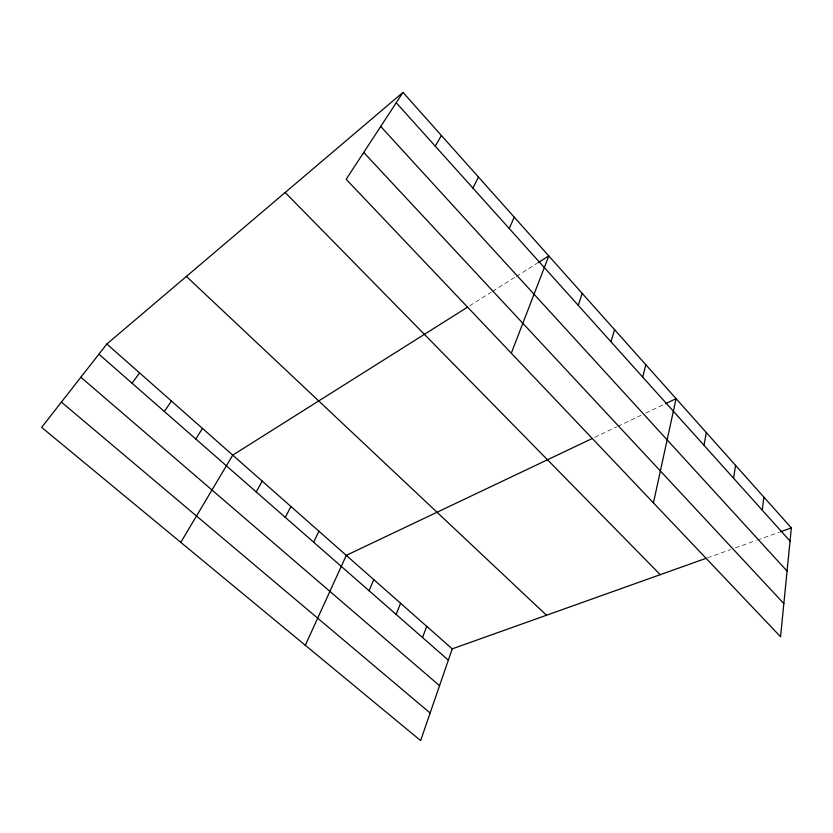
<?xml version="1.0" encoding="UTF-8"?>
<svg xmlns="http://www.w3.org/2000/svg" width="833" height="833" viewBox="0 0 833 833"><rect width="100%" height="100%" fill="white"/><g stroke="black" fill="none" stroke-linecap="round" stroke-linejoin="round"><path stroke-width="0.62" stroke-dasharray="4.17 3.12" d="M469.687 305.805L491.47 292.081M492.563 291.394L515.335 277.035M516.418 276.358L536.931 263.426M594.658 437.367L616.628 426.923M617.794 426.381L641.025 415.334M645.7 413.116L664.411 404.234M707.477 557.829L730.499 549.624M735.352 547.895L756.01 540.523M757.228 540.096L779.167 532.266"/><path stroke-width="1.25" d="M791.35 527.924L780.552 636.745L346.164 179.282L402.985 92.411L791.35 527.924L780.386 531.839M762.257 510.16L763.882 497.124M733.581 478.236L735.549 465.355M703.968 445.27L706.301 432.556M653.436 502.893L676.094 398.674L665.577 403.672M642.691 377.068L645.814 364.719M610.995 341.78L614.546 329.649M578.217 305.305L582.225 293.414M706.269 558.266L452.225 648.855L420.634 740.589L41.65 427.381L106.843 344.019L402.985 92.411M422.56 637.568L426.704 626.333M511.306 353.202L548.812 255.939L538.014 262.749M396.133 614.431L400.569 603.259M369.05 590.722L373.767 579.612M509.244 228.534L514.242 217.174M305.315 645.294L346.299 555.361L592.346 438.46M313.625 542.189L318.966 531.235M472.915 188.091L478.465 177.044M285.282 517.376L290.946 506.506M256.21 491.918L262.208 481.151M435.263 146.181L441.396 135.487M180.792 542.377L232.74 455.13L467.511 307.179M195.776 439.001L202.492 428.443M164.34 411.481L171.452 401.048M132.062 383.211L139.58 372.913M61.413 402.11L430.13 712.996M80.853 377.245L439.543 685.674M98.898 354.171L448.341 660.142M106.843 344.019L452.225 648.855M186.384 276.431L546.49 615.243M285.178 192.496L660.257 574.676M363.729 152.429L783.843 603.571M380.723 126.449L787.07 571.094M396.237 102.74L790.048 541.096"/></g></svg>
